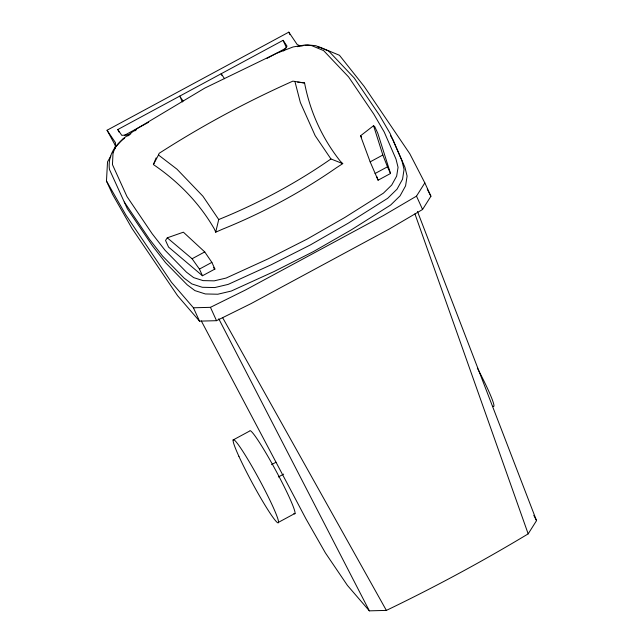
<?xml version="1.0" encoding="UTF-8"?>
<svg xmlns="http://www.w3.org/2000/svg" width="643" height="643" viewBox="0 0 643 643"><rect width="100%" height="100%" fill="white"/><g stroke="black" fill="none" stroke-linecap="round" stroke-linejoin="round"><path stroke-width="0.96" d="M115.161 148.565L115.475 142.69L107.051 130.248L288.811 32.15L297.235 44.592L300.659 46.007M317.988 47.196L319.957 47.212L339.456 55.274L364.187 86.443L409.792 153.749L424.838 182.901L430.923 196.244L422.572 209.481L389.449 228.924L251.204 303.536L216.53 320.688L199.515 321.138L177.581 295.7L131.984 228.394L112.557 194.363L106.473 181.021L107.526 161.859L110.869 156.048M215.694 232.195L218.724 219.528L202.939 196.244L176.954 169.157L158.475 154.995L159.183 153.291C201.838 125.843 246.55 101.787 292.87 81.139L304.573 82.971A447.158 282.012 -24.5 0 0 340.388 161.297L342.751 163.627L336.353 167.791A372.176 234.719 -24.5 0 1 222.799 229.077L215.694 232.195L214.489 229.246A447.158 282.012 -24.5 0 0 153.396 164.56L156.12 157.889M153.396 164.56L158.475 154.995M106.473 181.021L125.899 215.043L171.504 282.349L193.43 307.788L210.446 307.338L245.12 290.186L383.373 215.574L416.495 196.139L424.838 182.901M201.291 320.905L305.996 518.917L325.422 552.94L347.421 585.411L369.355 610.85L386.371 610.4A1095.929 691.177 -24.5 0 0 528.176 533.867L536.527 520.629L417.484 211.483M167.284 237.822L165.532 240.426L168.57 247.097L202.473 275.759L214.907 269.047L211.869 262.376L204.739 251.927L183.384 232.187L167.284 237.822L192.096 258.751L199.434 269.087L202.473 275.759M283.651 50.934L287.035 46.159L283.089 40.332L117.822 129.532L118.963 132.032M360.53 135.802L373.559 125.707L374.789 126.703L377.835 133.374L390.518 173.489L378.092 180.201L370.159 161.867L360.53 135.802L361.559 137.007M124.573 138.269C114.261 145.189 107.646 156.82 109.455 169.463L127.322 208.71L152.608 246.028L165.637 262.754L187.226 284.841L194.925 290.612L205.342 293.955L217.808 294.229L231.223 291.062L274.248 271.45L313.382 251.614L351.247 229.889L390.687 204.996L400.067 195.866L405.58 185.883L407.099 176.094L404.953 167.333L393.066 140.005L390.558 135.705M127.716 136.003L130.851 133.736M134.765 130.907L136.34 129.773M124.734 135.151L148.646 122.25M267.07 58.336L285.645 48.313M370.159 161.867L382.842 155.019L373.559 125.707M192.096 258.751L204.739 251.927M375.046 173.522L387.48 166.81L382.842 155.019M199.434 269.087L211.869 262.376M233.071 439.997L249.653 431.051A47.22 3.89 61.6 0 1 276.426 471.649A47.22 3.89 61.6 0 1 293.891 513.532M271.563 464.632L275.976 462.253M278.363 476.985L283.651 474.124M278.411 522.365L294.984 513.419M297.355 46.658L299.26 46.344M301.165 46.031L303.07 45.717M304.975 45.404L307.836 44.93L315.834 45.709L328.766 51.102L354.197 77.948L379.483 115.266L390.02 133.334L401.915 160.654L404.061 169.422L402.542 179.212L397.02 189.187L387.649 198.325L348.201 223.217L310.344 244.943L271.201 264.771L228.185 284.391L214.762 287.558L202.296 287.284L191.879 283.933L184.179 278.17L162.591 256.075L149.57 239.357L124.284 202.031M129.251 134.813L121.768 135.351L117.822 129.532M297.677 82.143L304.573 82.971M294.896 81.372L300.361 102.55L315.166 135.673L330.944 158.966L342.751 163.627M213.436 267.689L214.907 269.047M224.552 78.727L221.176 73.744L221.939 75.416M183.11 101.088L179.735 96.112L182.395 101.956M115.201 145.23L107.051 130.248M222.655 317.698L386.371 610.4M427.274 189.179L430.923 196.244M533.794 515.324L536.527 520.629M218.757 318.783L369.355 610.85M416.495 196.139L422.572 209.481M387.48 166.81L390.518 173.489M288.811 32.15L289.953 34.65M283.089 40.332L286.513 47.839M210.446 307.338L216.53 320.688M193.43 307.788L199.515 321.138M376.726 176.52L378.092 180.201M414.928 213.854L528.176 533.867M477.363 368.085A47.22 3.89 61.6 0 1 488.085 389.754A47.22 3.89 61.6 0 1 492.827 406.207M330.944 158.966A367.266 231.625 -24.5 0 1 218.724 219.528M113.031 152.841L112.453 164.6L126.992 196.581L152.142 233.706L165.082 250.304L186.478 272.19L193.664 277.623L203.051 280.613L214.191 280.854L226.103 278.057L268.292 258.791L307.121 239.092L344.704 217.551L383.413 193.157L391.724 185.039L396.659 176.118L398.057 167.317L396.008 159.11L384.225 132.032L373.768 114.092L348.619 76.967L323.638 50.628L311.702 45.621L304.991 44.994L293.128 46.939L276.474 53.353L204.812 88.083L137.063 128.592L122.974 138.775L115.523 147.247L113.031 152.841M238.907 456.329A47.22 3.89 61.6 0 0 277.334 522.51A47.22 3.89 61.6 0 0 251.019 464.76A47.22 3.89 61.6 0 0 238.907 456.329"/></g></svg>
